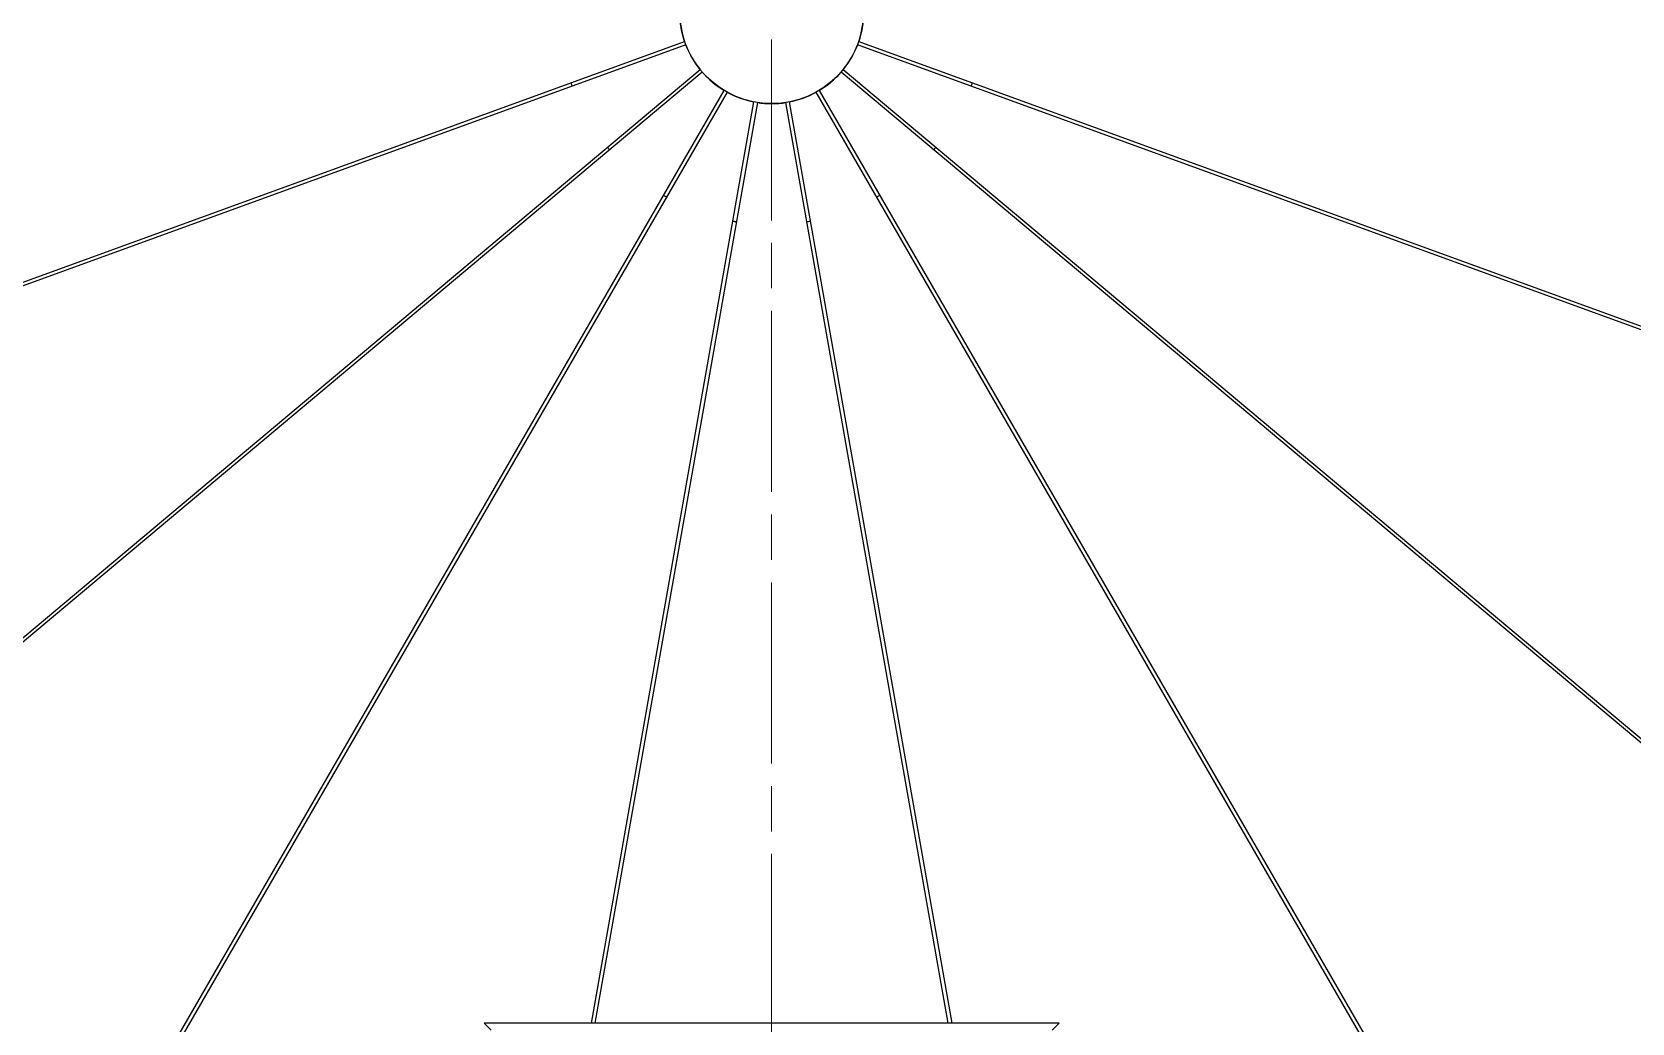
# Model space of a CAD drawing. Header units: millimetres. Extents: x 0 to 89100, y 0 to 63000.
# Drawn here: x 39406 to 46916, y 11054 to 15707 of the extents above; entities that cross this region are included whole.
import ezdxf

# ---------------------------------------------------------------- set-up
doc = ezdxf.new("R2010")
doc.units = ezdxf.units.MM
doc.header["$LTSCALE"] = 150
doc.linetypes.add('CHAIN', pattern=[0.3543, 0.2362, -0.0295, 0.0591, -0.0295])
doc.layers.add('4003-AREA-02.1_F-Foundation', color=7, linetype='Continuous', lineweight=25, true_color=0xadadad)
for name, color, linetype, lineweight in [('4003-AREA-02.1_T-Tank', 7, 'Continuous', 25), ('Center Mark', 7, 'Continuous', 18), ('Visible', 7, 'Continuous', 25)]:
    doc.layers.add(name, color=color, linetype=linetype, lineweight=lineweight)

msp = doc.modelspace()

# ---------------------------------------------------------------- linework, layer by layer
at = {"layer": '4003-AREA-02.1_F-Foundation'}
msp.add_circle((42877.43, 15802.58), 8430, dxfattribs=at)
at = {"layer": '4003-AREA-02.1_T-Tank'}
msp.add_circle((42877.43, 15802.58), 8150, dxfattribs=at)
at = {"layer": 'Center Mark', "linetype": 'CHAIN', "ltscale": 23.990969}
msp.add_line((42877.43, 24597.58), (42877.43, 7007.58), dxfattribs=at)
at = {"layer": 'Visible'}
for p, q in [((35512.99, 13130.66), (42468.9, 15662.41)), ((42474.38, 15647.37), (35518.47, 13115.63)), ((47981.59, 13936.31), (43280.49, 15647.37)), ((43285.96, 15662.41), (47987.06, 13951.34)), ((38713.71, 12319.25), (42541.49, 15531.14)), ((42551.77, 15518.88), (38723.99, 12306.99)), ((48869.89, 10763.87), (43203.09, 15518.88)), ((43213.38, 15531.14), (48880.18, 10776.12)), ((39028.02, 9151.21), (42654.59, 15432.61)), ((42668.44, 15424.61), (39041.88, 9143.21)), ((46784.53, 9019.3), (43086.42, 15424.61)), ((43100.28, 15432.61), (46798.39, 9027.29)), ((42031.99, 11053.94), (42794.57, 15378.7)), ((42810.32, 15375.92), (42048.24, 11053.94)), ((43706.62, 11053.94), (42944.54, 15375.92)), ((42960.3, 15378.7), (43722.87, 11053.94)), ((41527.44, 11053.94), (41560.44, 11020.93)), ((44227.44, 11053.94), (41527.44, 11053.94)), ((44194.44, 11020.93), (44227.44, 11053.94))]:
    msp.add_line(p, q, dxfattribs=at)
for radius in [8250, 431.86]:
    msp.add_circle((42877.43, 15802.58), radius, dxfattribs=at)
for radius, start, end in [(8420, 197.272232, 162.727768), (8326.9, 263.582685, 162.528471), (431.91, 181.06132, 198.93868), (431.91, 341.06132, 358.93868), (431.91, 201.06132, 218.93868), (431.91, 321.06132, 338.93868), (431.91, 221.06132, 238.93868), (431.91, 301.06132, 318.93868), (1000, 199.541629, 200.458371), (431.91, 241.06132, 258.93868), (431.91, 281.06132, 298.93868), (1000, 339.541629, 340.458371), (431.91, 261.06132, 278.93868), (1000, 219.541629, 220.458371), (1000, 319.541629, 320.458371), (1000, 239.541629, 240.458371), (1000, 299.541629, 300.458371), (1000, 259.541629, 260.458371), (1000, 279.541629, 280.458371), (8966, 196.190456, 314.034915), (8326.9, 197.471529, 261.92634)]:
    msp.add_arc((42877.43, 15802.58), radius, start, end, dxfattribs=at)
for centre, major_axis, start_param, end_param in [((42875.23, 15810.76), (-7760.56, -2090.4), 0.8223296, 2.4412936), ((42875.23, 15810.75), (-7567.45, -2038.39), 0.8233045, 2.4133827)]:
    msp.add_ellipse(centre, major_axis=major_axis, ratio=0.9999162, start_param=start_param, end_param=end_param, dxfattribs=at)

doc.saveas('drawing.dxf')
